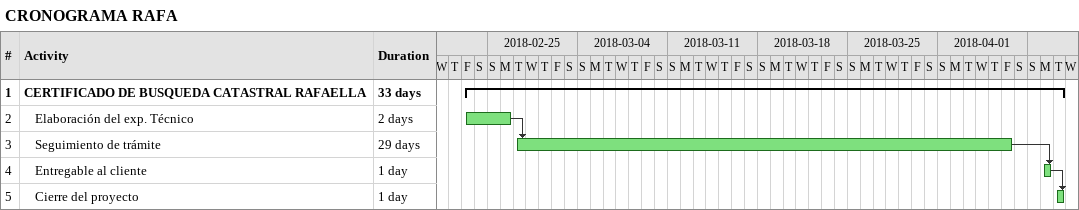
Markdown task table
CRONOGRAMA RAFA

| ID | Level | Task | Duration | Start | Finish | Predecessors |
|---|---|---|---|---|---|---|
| 1 | 1 | **CERTIFICADO DE BUSQUEDA CATASTRAL RAFAELLA** | 33d | 2018-02-23 | 2018-04-10 |  |
| 2 | 2 | Elaboración del exp. Técnico | 2d | 2018-02-23 | 2018-02-26 |  |
| 3 | 2 | Seguimiento de trámite | 29d | 2018-02-27 | 2018-04-06 | 2 |
| 4 | 2 | Entregable al cliente | 1d | 2018-04-09 | 2018-04-09 | 3 |
| 5 | 2 | Cierre del proyecto | 1d | 2018-04-10 | 2018-04-10 | 4 |
